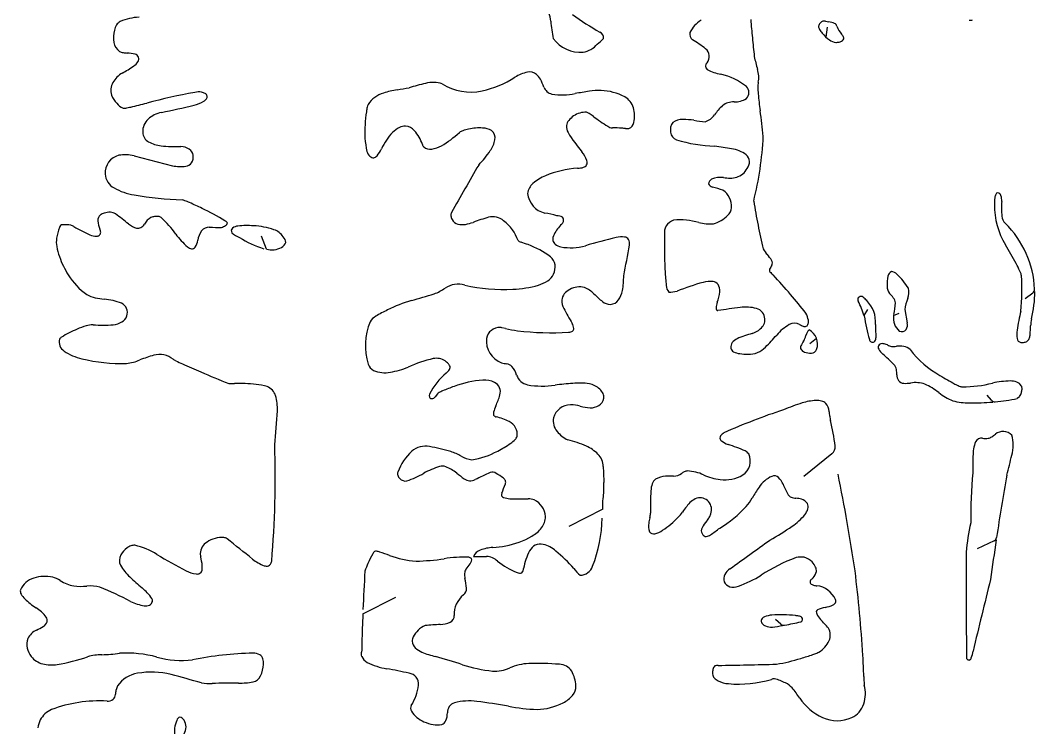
# Model space of a CAD drawing. Extents: x 0 to 14, y 0 to 15.2.
# Drawn here: x 0.11 to 5.82, y 3.47 to 7.45 of the extents above; entities that cross this region are included whole.
import ezdxf

# ---------------------------------------------------------------- set-up
doc = ezdxf.new("R2010")
doc.units = 0
doc.layers.add('WHITE', color=7, linetype='CONTINUOUS')

msp = doc.modelspace()

# ---------------------------------------------------------------- linework, layer by layer
at = {"layer": 'WHITE', "linetype": 'CONTINUOUS'}
for p, q in [((4.645917, 7.44514), (4.665042, 7.440771)), ((4.649356, 7.35466), (4.657836, 7.411804)), ((0.752334, 6.686182), (0.968837, 6.631061)), ((1.498012, 6.161227), (1.47028, 6.233788)), ((2.920639, 6.205212), (2.915342, 6.20945)), ((5.770227, 5.883361), (5.81351, 5.91524)), ((4.863388, 5.787744), (4.885265, 5.821349)), ((5.029623, 5.787744), (5.059973, 5.800546)), ((5.092445, 5.821548), (5.10658, 5.747599)), ((2.843256, 5.714357), (2.824313, 5.71869)), ((4.595973, 5.657862), (4.557351, 5.62848)), ((0.9772, 5.538232), (0.971811, 5.541384)), ((0.988286, 5.532743), (0.9772, 5.538232)), ((2.460217, 5.34764), (2.448067, 5.330639)), ((5.579952, 5.311349), (5.556975, 5.340189)), ((5.733411, 5.325869), (5.725496, 5.3207)), ((4.682095, 5.009122), (4.524537, 4.881593)), ((3.391246, 4.697627), (3.200982, 4.600062)), ((5.595407, 4.519168), (5.499793, 4.473771)), ((1.132761, 4.405352), (1.127603, 4.428953)), ((2.040596, 4.10836), (2.225611, 4.201892)), ((4.395349, 4.050421), (4.363857, 4.076889)), ((2.033993, 3.875753), (2.033923, 3.892197)), ((2.034553, 3.868337), (2.033993, 3.875753))]:
    msp.add_line(p, q, dxfattribs=at)
for centre, radius, start, end in [((2.944615, 7.434147), 0.154379, 3.81123, 40.927898), ((0.705421, 7.391547), 0.060563, 121.210055, 148.053593), ((0.79163, 7.16824), 0.299183, 92.135813, 113.144042), ((3.952938, 7.522244), 0.857824, -174.794086, -168.233065), ((4.115588, 8.707405), 1.516639, -126.095277, -119.227634), ((4.031005, 7.31031), 0.163989, 121.616852, 154.510018), ((6.740187, 7.610549), 2.519467, -176.451663, -174.083896), ((4.634212, 7.414551), 0.027152, 144.205979, 185.95255), ((4.645603, 7.406407), 0.041155, 116.474281, 144.284368), ((4.639251, 7.417953), 0.027993, 76.223084, 115.371053), ((4.644954, 7.298765), 0.14342, 68.849504, 81.948165), ((4.686807, 7.409781), 0.024803, 15.405263, 66.485989), ((5.462092, 7.468883), 0.019279, -112.160916, -52.974709), ((0.785812, 7.355222), 0.149694, 164.894221, 191.46024), ((0.745239, 7.366569), 0.107567, 147.986244, 165.097071), ((3.360634, 7.352024), 0.034939, -8.541653, 65.644181), ((3.920407, 7.371202), 0.03866, 165.497785, 233.370776), ((4.649361, 7.421404), 0.043249, -167.081688, -146.921662), ((4.7577, 7.486465), 0.169602, -148.480313, -140.385907), ((4.786821, 7.5066), 0.204897, -141.240739, -125.186804), ((4.83964, 7.461229), 0.136503, -160.814166, -139.619777), ((4.660599, 7.305747), 0.100643, 29.40975, 41.773767), ((0.715891, 7.337836), 0.077776, -170.859, -125.432781), ((3.263792, 7.45493), 0.185144, -144.458557, -84.61021), ((3.258583, 7.403083), 0.134392, -80.31892, -40.320621), ((3.210413, 7.517881), 0.251789, -53.254688, -42.790857), ((3.614775, 6.853709), 0.562578, 50.71325, 59.849729), ((8.843533, 7.779224), 4.629256, -174.690619, -173.394901), ((4.710142, 7.394324), 0.068979, -126.873204, -95.347582), ((4.704662, 7.410659), 0.085019, -90.63989, -77.396088), ((4.713832, 7.371056), 0.04437, -77.792545, -52.35223), ((4.727015, 7.355636), 0.024131, -54.773692, -24.396524), ((4.736818, 7.349524), 0.012769, -17.573048, 26.230219), ((0.699402, 7.328553), 0.061186, -117.869548, -98.750715), ((0.727718, 7.505109), 0.239997, -99.01963, -93.368478), ((0.708751, 7.068243), 0.197344, 75.186036, 88.58719), ((0.750749, 7.231304), 0.028985, 22.730426, 73.030841), ((3.936372, 7.246212), 0.055151, -39.543828, 51.106094), ((0.69526, 7.270761), 0.095681, -54.700233, -34.630289), ((0.75168, 7.232663), 0.027616, -36.11284, 20.874551), ((3.998098, 7.192), 0.02708, 135.146323, 224.668326), ((4.956854, 7.38724), 0.725582, -168.834916, -162.87168), ((0.764, 7.023126), 0.151747, 120.993886, 149.813968), ((0.371442, 7.741339), 0.666902, -61.870986, -55.357087), ((3.033747, 6.893891), 0.272322, 104.126216, 120.139693), ((2.980209, 7.100511), 0.058902, 49.598532, 102.675102), ((2.948619, 7.066522), 0.10528, 29.502175, 48.495622), ((4.118789, 7.448755), 0.309269, -116.905325, -101.595335), ((3.982025, 6.806149), 0.347745, 51.12583, 77.612052), ((4.122108, 7.129599), 0.14802, -11.210433, 17.271941), ((0.702526, 7.05678), 0.081707, 148.538103, 200.384748), ((2.968406, 4.754435), 2.410188, 103.799571, 106.07537), ((2.435352, 6.93954), 0.161046, 70.860882, 105.057975), ((2.649061, 7.353413), 0.307235, -121.582713, -78.21967), ((2.582367, 7.626884), 0.588639, -77.299133, -57.687994), ((2.814788, 6.991057), 0.258922, 18.685846, 29.452161), ((4.40009, 7.077026), 0.134902, 169.840046, 181.185577), ((0.784174, 7.095873), 0.172055, -156.882078, -138.874609), ((1.77595, 3.327209), 3.778754, 100.401065, 104.582483), ((1.116411, 6.951732), 0.094886, 80.128408, 103.821207), ((1.120875, 6.980559), 0.065723, 61.080659, 79.654209), ((1.14307, 7.019439), 0.020967, 8.371001, 62.789805), ((2.201459, 6.889781), 0.156918, 106.357808, 146.651457), ((2.303512, 6.597726), 0.466156, 98.573674, 108.284009), ((1.9717, 8.757476), 1.718936, -81.222127, -78.954755), ((3.118835, 7.096446), 0.062909, -159.106314, -102.528912), ((3.16381, 7.397821), 0.367492, -99.178924, -78.661656), ((6.263984, -11.780323), 19.059874, 98.896256, 99.140955), ((3.372118, 6.709807), 0.344974, 88.219686, 99.285688), ((3.370953, 6.741948), 0.312892, 62.443243, 87.823703), ((4.166852, 7.04281), 0.047724, -44.765003, 45.5478), ((4.800497, 7.07991), 0.53531, -179.392472, -175.277129), ((6.225317, 7.206749), 1.965757, -175.012088, -172.220386), ((0.72696, 7.039644), 0.092096, -141.815591, -112.984029), ((-0.944019, 13.918333), 7.156088, -76.441149, -75.691471), ((0.255016, 10.296411), 3.427331, -79.049218, -75.893199), ((1.030185, 7.200921), 0.236274, -75.245354, -60.808503), ((1.119345, 7.037814), 0.050425, -58.858431, -36.722794), ((1.14353, 7.020065), 0.020429, -37.380309, 6.821695), ((2.132983, 6.946903), 0.069054, 155.038614, 168.061409), ((3.460298, 6.924465), 0.109873, 17.643999, 59.715663), ((4.406435, 6.632714), 0.479316, 135.333675, 143.526244), ((4.126474, 6.889508), 0.100687, 87.165114, 127.24271), ((4.129092, 7.133639), 0.143587, -89.05763, -60.068706), ((0.695062, 7.003661), 0.04897, -94.759244, -77.783982), ((0.615278, 7.459165), 0.511374, -79.846693, -76.612034), ((0.936974, 6.780195), 0.154415, 101.536927, 132.899657), ((2.856714, 6.818455), 0.804714, 171.642664, 176.855131), ((2.392172, 6.885998), 0.335288, 167.041024, 171.524144), ((3.294373, 6.817287), 0.115237, 86.98257, 125.25479), ((3.289668, 6.889344), 0.044349, 54.810032, 75.943772), ((3.03649, 6.503614), 0.505722, 53.288987, 56.553113), ((3.39009, 6.912955), 0.180562, -12.264256, 14.370048), ((3.935927, 6.977833), 0.104212, -71.678491, -35.277767), ((1.838249, 6.567692), 2.467751, 5.312852, 8.69276), ((0.894859, 6.823823), 0.093794, 132.195548, 182.468979), ((2.549903, 6.821091), 0.498423, 175.222605, 192.62474), ((3.261061, 6.85432), 0.074289, 177.404405, 209.354952), ((3.249118, 6.845862), 0.063382, 140.560454, 169.250142), ((3.295464, 6.809486), 0.12229, 123.562208, 141.192372), ((4.155891, 8.000789), 1.363661, -126.811854, -122.684116), ((3.524659, 6.881738), 0.042476, -70.39242, -9.675087), ((3.839213, 6.833957), 0.066788, 142.142179, 192.13976), ((3.839534, 6.799541), 0.092198, 87.750341, 125.129122), ((3.836746, 6.40256), 0.489149, 81.95103, 89.249452), ((3.979067, 7.217379), 0.338635, -102.593092, -91.756692), ((0.866198, 6.822372), 0.065098, -177.720345, -119.090265), ((2.442627, 6.594389), 0.324373, 136.330492, 156.000122), ((2.319851, 6.703572), 0.160279, 116.951292, 134.256512), ((2.28066, 6.779073), 0.075219, 89.997142, 116.406855), ((2.275088, 6.780362), 0.07414, 40.089705, 85.686695), ((2.133909, 6.662769), 0.257877, 20.117162, 39.877629), ((2.211641, 7.214337), 0.543659, -60.077014, -46.734011), ((2.625233, 6.762476), 0.069374, 107.777203, 126.203027), ((2.684903, 6.594045), 0.248039, 101.236446, 109.023772), ((2.699967, 6.538475), 0.305505, 87.096105, 101.976782), ((2.713757, 6.744407), 0.099195, 58.407314, 89.02546), ((2.734862, 6.788368), 0.050945, -12.157145, 52.714461), ((4.154971, 7.423082), 1.133697, -147.73671, -140.966021), ((3.44716, 6.895038), 0.050278, -123.369828, -91.591373), ((3.096149, -3.199692), 10.050554, 87.694776, 88.006533), ((3.446838, 6.312667), 0.532762, 82.143305, 84.228653), ((3.526207, 6.886813), 0.046843, -98.028588, -74.26167), ((3.824151, 6.824519), 0.050443, -174.76031, -110.460276), ((0.92569, 6.93084), 0.188808, -118.863119, -96.479726), ((0.976937, 7.394206), 0.654999, -96.359772, -86.637083), ((2.441517, 6.775771), 0.069831, -159.629783, -146.259807), ((2.4056, 6.879572), 0.15677, -81.333435, -60.483141), ((2.615857, 6.81329), 0.17253, -34.149305, -11.925348), ((4.056501, 7.603727), 0.863448, -106.828981, -92.261701), ((3.924924, 5.83905), 0.907156, 77.76421, 83.829885), ((2.420427, 6.886622), 1.877151, -14.027114, -2.761281), ((0.693116, 6.589337), 0.104259, 104.775048, 182.63575), ((0.699714, 6.47796), 0.214767, 75.817569, 98.889079), ((1.00562, 6.632575), 0.108199, 57.583476, 84.835452), ((1.03988, 6.68466), 0.045875, 7.088641, 58.832806), ((1.020117, 6.681805), 0.065841, -31.696325, 7.431213), ((2.121859, 6.728457), 0.060564, -164.383549, -134.484546), ((2.109602, 6.721315), 0.047028, -129.922805, -112.888557), ((2.09748, 6.706356), 0.030463, -81.587093, -40.747979), ((1.960672, 6.817974), 0.207019, -39.436236, -26.277681), ((2.420839, 6.784362), 0.060355, -128.280497, -82.01537), ((2.247745, 7.061252), 0.616367, -43.725212, -34.016158), ((3.125608, 6.592216), 0.189169, 21.009136, 38.16208), ((4.099816, 6.561429), 0.165086, 52.718236, 83.96178), ((4.160114, 6.65128), 0.057433, -38.07473, 46.270953), ((1.014451, 6.843447), 0.217229, -102.121327, -82.288431), ((1.032926, 6.683766), 0.0566, -79.128787, -40.229447), ((2.100509, 6.700449), 0.024271, -112.271263, -86.625401), ((8.880779, 2.966787), 7.193322, 149.337675, 150.566176), ((3.274528, 6.652807), 0.031425, -72.53316, -32.89989), ((3.272624, 6.649421), 0.031425, -25.810992, 19.742346), ((0.687351, 6.592796), 0.098729, -175.204702, -119.010706), ((3.164745, 6.341626), 0.252434, 112.34984, 131.110396), ((3.282026, 6.060783), 0.556779, 93.347068, 112.522433), ((3.245569, 6.736988), 0.12044, -88.120475, -71.411867), ((4.113425, 6.666132), 0.104751, -71.961744, -28.678804), ((3.056526, 6.46469), 0.088559, 130.708391, 173.413328), ((4.019885, 6.525345), 0.033527, 117.293154, 172.772807), ((4.017326, 6.544437), 0.034115, -154.15035, -101.863543), ((4.057847, 6.428566), 0.137351, 83.908835, 112.849255), ((4.106273, 6.717718), 0.156286, -102.50954, -75.326507), ((0.810318, 6.810825), 0.349042, -119.306152, -99.487223), ((1.160977, 9.084814), 2.649885, -98.861196, -92.980457), ((27.698873, -7.811928), 28.879642, 150.288639, 150.595424), ((3.093839, 6.487395), 0.125914, -174.281259, -103.141283), ((3.557399, 4.90558), 1.668134, 72.148391, 74.24591), ((4.007851, 6.403607), 0.108507, -4.546096, 55.844892), ((5.693924, 6.432485), 0.096371, 157.34623, 169.101804), ((5.617443, 6.466289), 0.012888, 95.988658, 165.101715), ((5.612304, 6.456508), 0.022915, 15.887059, 80.468838), ((5.531503, 6.433468), 0.106937, -1.633162, 15.909125), ((1.006771, 6.351376), 0.088672, 68.688411, 79.32504), ((0.858183, 5.947217), 0.519266, 66.536255, 69.621973), ((0.367529, 4.826359), 1.742809, 63.867231, 66.411586), ((7.739514, 6.999297), 3.543672, -170.782088, -168.556103), ((5.744854, 6.423874), 0.148015, 169.556078, 184.592348), ((6.040475, 6.411604), 0.44316, 179.945819, 210.535961), ((6.130939, 6.392647), 0.493989, 175.614489, 185.321164), ((0.588359, 6.323188), 0.040211, 129.993085, 183.122975), ((0.599661, 6.306491), 0.060303, 104.869461, 128.023503), ((0.620049, 6.227579), 0.141805, 90.450549, 104.649408), ((0.614808, 6.309119), 0.060402, 56.738777, 86.082815), ((-0.316993, 5.02296), 1.648564, 50.963398, 54.1748), ((0.874357, 6.277277), 0.067702, 95.736389, 113.158734), ((0.884862, 6.157147), 0.188287, 88.427929, 95.263259), ((0.886592, 6.31384), 0.03171, 52.994162, 83.780339), ((0.427058, 4.913413), 1.638504, 59.268848, 64.395277), ((2.567986, 6.353016), 0.03168, 153.38869, 187.520002), ((2.590252, 6.355508), 0.054082, -172.949409, -150.555951), ((2.772935, 6.251072), 0.092809, 49.115824, 104.852228), ((2.855951, 5.245026), 1.139137, 75.917802, 79.414567), ((3.126456, 6.260171), 0.090006, 64.8233, 85.754625), ((3.14271, 6.323177), 0.028739, -12.479049, 39.938616), ((3.965276, 6.4807), 0.183338, -74.36884, -44.97876), ((4.057258, 6.396189), 0.05877, -50.090216, -1.152436), ((5.705115, 6.353719), 0.066393, -174.048331, -136.093992), ((1.565827, 5.939505), 1.281358, 164.39885, 167.223274), ((0.351256, 6.278898), 0.020261, 94.5585, 165.085252), ((0.357983, 5.946578), 0.352615, 83.780284, 91.354891), ((0.369668, 6.217774), 0.083658, 58.206725, 71.519805), ((0.767344, 6.8643), 0.675383, -121.571034, -113.002411), ((0.682022, 6.328028), 0.133999, -176.992388, -156.084522), ((0.801169, 6.403472), 0.127981, -128.613842, -105.639232), ((0.766065, 6.328064), 0.051346, -61.927775, -29.553985), ((0.890141, 6.259865), 0.090245, 118.030345, 151.63576), ((0.484717, 5.888063), 0.617008, 35.547375, 46.97937), ((1.176104, 6.230887), 0.054797, 89.893264, 142.356094), ((1.220409, 6.832336), 0.548436, -94.622937, -87.474008), ((1.223196, 6.365829), 0.084158, -75.279944, -58.166103), ((1.24458, 6.284433), 0.042301, 38.107832, 62.136477), ((1.260593, 6.310128), 0.017277, -66.123718, 1.361743), ((1.341425, 6.237339), 0.05455, 94.140808, 128.802233), ((1.387151, 5.870933), 0.423734, 84.833685, 96.731007), ((1.408357, 5.893091), 0.400214, 70.771732, 87.572641), ((2.591151, 6.353848), 0.054082, -152.555992, -106.87292), ((2.599346, 6.416472), 0.116847, -101.799069, -80.61686), ((2.573515, 6.563802), 0.266421, -80.301664, -70.564471), ((2.960617, 5.540739), 0.827517, 104.806093, 111.140659), ((2.684644, 6.126649), 0.245107, 19.743957, 52.551298), ((3.359783, 6.108738), 0.277836, 135.729791, 150.631556), ((3.125211, 6.338046), 0.0502, -44.790271, -24.828269), ((3.814061, 6.253573), 0.07546, 108.076248, 190.093422), ((3.824319, 5.951493), 0.37533, 73.180137, 95.14712), ((4.000683, 6.639266), 0.335415, -101.65455, -87.60916), ((6.592939, 6.726538), 2.36611, -169.521037, -166.208723), ((5.271877, 5.912044), 0.552323, 2.535252, 45.750458), ((0.544867, 6.340325), 0.106133, -112.984127, -91.45235), ((0.542154, 6.257672), 0.023446, -89.94405, -49.057688), ((0.539078, 6.257466), 0.025426, -43.507614, -2.086749), ((0.497182, 6.246395), 0.068065, 8.571836, 23.65678), ((0.77457, 6.317611), 0.038208, -101.935098, -65.808305), ((1.351596, 6.515688), 0.45325, -143.608747, -131.211527), ((1.230121, 6.193416), 0.1205, 143.935062, 171.433616), ((1.316941, 6.265435), 0.017374, 123.931696, 219.540351), ((1.375811, 6.323207), 0.099803, -136.395324, -107.399807), ((1.648963, 6.701171), 0.561895, -122.632002, -107.178089), ((1.51185, 6.181141), 0.094193, 31.772888, 72.508522), ((1.560255, 6.196), 0.04701, 4.409338, 47.644238), ((3.166618, 6.217612), 0.056102, 150.783844, 188.292374), ((8.197978, -11.657425), 18.500393, 104.816525, 105.372499), ((3.496705, 6.093458), 0.137616, 82.45841, 102.477568), ((3.509489, 6.196955), 0.033349, 35.424711, 80.894151), ((7.314036, 6.181257), 3.574755, 179.052837, 181.651473), ((0.435655, 6.201157), 0.121419, 169.693356, 191.526386), ((0.678337, 6.244371), 0.367893, -169.431371, -160.146997), ((1.087816, 6.218354), 0.055839, -128.603731, -102.541992), ((1.079026, 6.185389), 0.021799, -98.803024, -35.243769), ((1.018023, 6.223572), 0.09374, -32.786855, -7.482259), ((1.527412, 6.270666), 0.113319, -105.03729, -60.975858), ((1.549975, 6.225104), 0.062578, -58.799882, -24.037995), ((2.967674, 6.305795), 0.111037, -115.062106, -108.679266), ((2.540886, 5.020311), 1.243445, 69.754274, 71.661453), ((2.792571, 5.710934), 0.508404, 53.234974, 69.432831), ((3.146647, 6.218527), 0.036667, -165.781595, -128.135851), ((3.178485, 6.262458), 0.090907, -126.820548, -104.450275), ((3.210502, 6.472658), 0.303205, -100.393726, -74.084497), ((-0.727508, 6.897459), 4.328569, -11.803239, -9.474567), ((3.492143, 6.192557), 0.05045, -8.689941, 28.056468), ((3.804845, 5.053548), 2.172674, 28.204899, 31.428147), ((0.792299, 6.27955), 0.487061, -160.807491, -147.375034), ((3.056758, 6.064505), 0.067034, 7.533179, 53.247297), ((4.436916, 6.242833), 0.163043, -150.477353, -136.501515), ((4.187039, 6.005966), 0.181261, 30.853576, 43.442374), ((3.02698, 6.061494), 0.096954, -24.961991, 6.990395), ((5.200413, 6.117324), 1.460171, -178.465954, -175.284998), ((4.725405, 5.84198), 0.445033, 149.084465, 152.264108), ((4.317253, 6.083905), 0.029504, -26.747911, 30.601541), ((5.002979, 5.696635), 0.812864, 24.835746, 28.172554), ((0.734613, 6.241499), 0.417964, -147.504747, -126.493654), ((3.028652, 6.064909), 0.096954, -56.445641, -27.209577), ((3.066803, 6.007064), 0.442762, -10.278204, 0.644499), ((4.344105, 6.043035), 0.013983, 154.309552, 219.072128), ((4.428412, 6.111264), 0.122439, -141.006963, -129.14677), ((2.480093, 4.252627), 2.571245, 40.029286, 43.30842), ((5.166232, 5.967358), 0.173648, 165.741604, 184.860786), ((5.031461, 6.004847), 0.033941, 115.441236, 171.050729), ((5.013595, 5.98808), 0.04753, 40.833392, 86.036241), ((4.800956, 5.752341), 0.364683, 31.179576, 47.024193), ((5.52286, 5.938443), 0.239502, 20.580013, 24.576058), ((4.406218, 5.941538), 1.345665, -5.506628, 3.011301), ((5.692782, 6.001628), 0.058216, 10.492554, 21.148553), ((2.347715, 6.166043), 0.272889, -69.752274, -55.044412), ((2.575837, 5.834695), 0.129415, 72.472799, 123.682513), ((2.836182, 7.015611), 1.080431, -101.823168, -87.409327), ((2.866608, 6.522336), 0.586341, -88.200715, -73.916814), ((2.966878, 6.159154), 0.20964, -72.75039, -56.612782), ((3.260336, 5.839069), 0.109961, 74.991054, 119.289749), ((3.231831, 5.799973), 0.156078, 44.914047, 68.587119), ((4.325911, 6.039082), 0.582229, -175.88461, -171.896087), ((3.814696, 5.959779), 0.065259, -177.564756, -142.008012), ((4.552397, 3.943873), 2.116521, 106.35061, 110.536633), ((3.995792, 5.830882), 0.149164, 83.504644, 105.246373), ((4.006128, 5.935249), 0.044324, 37.999635, 81.517985), ((3.982498, 5.925848), 0.069102, -3.169239, 32.06953), ((5.070517, 5.954343), 0.077328, -178.740613, -146.634813), ((5.035269, 5.918203), 0.081008, -24.289906, 16.451487), ((0.605587, 6.162714), 0.28365, -114.927529, -94.276835), ((-6.561237, 36.031715), 31.438476, -73.601499, -73.358565), ((3.227061, 5.866439), 0.067286, 140.42957, 172.351482), ((3.259344, 5.838519), 0.109961, 118.698792, 139.930966), ((3.874936, 6.448963), 0.757584, -134.667611, -129.771675), ((3.36726, 5.953463), 0.137565, -34.208998, -10.640348), ((3.770578, 6.041716), 0.122326, -93.426901, -71.245036), ((3.778572, 5.957192), 0.275179, -20.171123, -7.341784), ((2.650517, 4.336309), 2.38736, 37.837535, 41.122214), ((4.846277, 5.877157), 0.018525, 48.598727, 207.082217), ((4.76488, 5.775079), 0.149063, 40.453333, 51.079273), ((4.951655, 5.838363), 0.091332, 12.948145, 53.536257), ((5.312557, 5.797502), 0.221421, 156.757448, 173.76553), ((5.271877, 5.912044), 0.552323, -14.995629, 1.140044), ((5.798684, 5.935369), 0.025, -53.628225, 2.535253), ((0.559441, 5.547196), 0.333596, 68.530913, 85.703479), ((0.655941, 5.804759), 0.058755, -19.077585, 64.173671), ((2.541063, 5.098112), 0.806519, 106.325142, 116.60842), ((3.259445, 5.875149), 0.099071, 179.858063, 208.403597), ((5.624471, 7.148591), 2.785147, -151.69619, -149.701041), ((3.434877, 5.92093), 0.07022, -129.420398, -90.308085), ((3.431601, 5.911315), 0.060673, -87.261829, -35.452817), ((4.048784, 5.829224), 0.019095, 174.980074, 207.843655), ((4.175564, 5.814394), 0.146733, 160.943153, 173.54342), ((9.52503, -33.030612), 39.231809, 97.851724, 98.036171), ((4.195884, 5.590456), 0.244823, 75.563636, 97.111224), ((4.239879, 5.764719), 0.065099, 3.432964, 74.825762), ((4.394226, 5.641025), 0.491485, 17.106666, 27.599455), ((4.761616, 5.753038), 0.166493, -5.258571, 45.503097), ((4.464954, 5.914548), 0.578401, -11.984261, -5.528218), ((0.654046, 5.803704), 0.060222, -59.863392, -17.539776), ((2.155892, 5.709149), 0.08595, 119.961311, 149.183802), ((2.514374, 5.110246), 0.783933, 115.26151, 120.799994), ((4.040394, 5.82639), 0.010449, -144.384094, -89.45856), ((4.421935, 5.739468), 0.129445, 9.556641, 28.268547), ((5.934179, 5.950508), 1.082844, -171.239998, -164.048486), ((5.120935, 5.77165), 0.092719, 170.004544, 230.291275), ((7.841796, 5.341852), 2.148291, 167.347531, 170.253142), ((0.624067, 5.263347), 0.48753, 106.873751, 113.257463), ((0.522015, 5.608805), 0.12735, 90.286686, 108.050397), ((0.578346, 6.230901), 0.498017, -96.568532, -83.407875), ((0.618125, 5.875787), 0.140689, -82.898131, -61.950719), ((2.402634, 5.618197), 0.347818, 157.164694, 197.413485), ((2.810666, 5.645789), 0.074736, 87.12884, 169.540208), ((2.807603, 5.65271), 0.068063, 75.787899, 84.260833), ((3.022165, 6.523641), 0.828823, -102.46589, -97.640923), ((3.151332, 5.707148), 0.077463, 6.061076, 27.946862), ((3.210284, 5.714101), 0.01812, -50.560135, 3.879296), ((4.188788, 5.816911), 0.137589, -71.031211, -49.262251), ((4.239863, 5.764996), 0.065099, -53.508758, 3.188984), ((4.575337, 5.504215), 0.26827, 119.921908, 139.576523), ((4.471725, 5.684548), 0.060291, 61.795317, 120.066828), ((4.691098, 6.101313), 0.410686, -117.6959, -114.603056), ((4.529031, 5.747638), 0.021647, -114.315867, -65.294941), ((4.528711, 5.746306), 0.020587, -62.936237, -11.585291), ((4.49398, 5.753638), 0.056083, -11.798151, 7.500126), ((6.068416, 5.737511), 1.141007, 179.986558, 183.821726), ((5.055621, 5.735806), 0.052306, -30.906894, 13.030575), ((-0.174286, 6.113313), 5.987932, -4.123128, -3.675167), ((6.201837, 5.708497), 0.401056, 171.30416, 176.999838), ((0.362565, 5.633668), 0.037255, 120.184254, 144.770302), ((0.660685, 5.160948), 0.596106, 112.604683, 122.109229), ((2.867534, 5.645225), 0.131126, 173.812903, 249.720973), ((3.104131, 7.322383), 1.631563, -96.764172, -86.682475), ((3.196343, 5.756724), 0.063208, -87.999618, -75.162784), ((3.205483, 5.722001), 0.027302, -75.044845, -53.311067), ((4.184794, 5.583204), 0.082527, 116.059806, 140.797409), ((4.363401, 5.174768), 0.528244, 104.234393, 114.000685), ((3.478395, 6.444344), 1.176419, -45.163812, -40.637897), ((4.434107, 5.697211), 0.103495, -30.887226, -12.319549), ((4.615307, 5.652679), 0.083175, 138.22547, 164.340717), ((4.509136, 5.627308), 0.092056, -19.087733, 61.347005), ((4.90841, 5.658424), 0.021749, -59.162892, 8.024714), ((5.075599, 5.729393), 0.032224, -115.553778, -39.399908), ((5.864052, 5.682497), 0.141428, 170.619641, 189.597837), ((5.750375, 5.662683), 0.026045, -171.684789, -98.723353), ((5.759219, 5.672596), 0.036798, -47.248112, -15.72692), ((5.700918, 5.689317), 0.097448, -15.899481, -3.846406), ((0.392535, 5.640291), 0.062205, 166.17172, 237.229481), ((4.153235, 5.611238), 0.04039, 143.319364, 189.416189), ((4.141675, 5.609912), 0.028776, -169.424035, -117.345534), ((4.213008, 5.700883), 0.13129, -91.366378, -43.736964), ((4.526897, 5.607771), 0.021795, 155.501851, 210.648944), ((4.682987, 5.532751), 0.194973, 145.179712, 154.461272), ((4.91131, 5.656438), 0.018616, -169.096426, -63.696934), ((4.962321, 5.608934), 0.019282, 135.068195, 210.434273), ((5.043013, 5.653907), 0.111656, -150.642785, -132.166138), ((4.963966, 5.610811), 0.019282, 70.521383, 142.489587), ((4.951044, 5.516842), 0.113805, 67.657233, 80.21002), ((5.057484, 5.776428), 0.166755, -112.263139, -103.743699), ((5.028679, 5.746836), 0.13283, -94.669193, -82.556582), ((5.062629, 5.511958), 0.104518, 54.64188, 99.217699), ((5.755593, 5.7027), 0.066397, -97.936595, -80.560895), ((5.760479, 5.672831), 0.036131, -80.437032, -48.969919), ((0.525081, 5.833461), 0.296455, -124.10267, -103.110372), ((0.677563, 6.439062), 0.920926, -103.803487, -87.999024), ((1.038524, 4.914226), 0.672962, 105.071241, 112.086247), ((0.896573, 5.451864), 0.116939, 49.954084, 106.407774), ((2.624153, 4.763887), 0.803809, 103.442439, 114.049661), ((2.454192, 5.458368), 0.088927, 56.120385, 100.954827), ((4.177508, 5.680998), 0.108382, -116.909456, -97.147647), ((4.22248, 5.997029), 0.427585, -97.857731, -91.688993), ((4.54257, 5.62447), 0.044253, -141.067112, -108.972373), ((4.565593, 5.678127), 0.102572, -111.390166, -89.414815), ((4.566582, 5.606552), 0.030991, -89.892812, -17.555305), ((3.406223, 3.802294), 2.359698, 46.470292, 48.55658), ((5.544646, 5.90895), 0.52429, -143.514577, -118.966297), ((0.682196, 5.787619), 0.270326, -84.156572, -67.535848), ((1.808799, 7.265903), 1.917572, -115.33382, -114.149045), ((4.215715, 12.642149), 7.808011, -114.125476, -113.287288), ((2.135075, 5.538641), 0.068839, -159.121572, -119.549293), ((2.098553, 5.99353), 0.533707, -79.518185, -68.22039), ((2.421257, 5.415821), 0.142656, 45.892602, 54.664037), ((2.437293, 5.545675), 0.109649, -48.226121, -33.70901), ((2.486883, 5.483358), 0.048487, 28.153961, 46.029271), ((2.510914, 5.496484), 0.021107, -33.538825, 27.518726), ((2.875984, 5.717215), 0.2023, -105.451526, -97.119786), ((2.841799, 5.4638), 0.053457, 45.099455, 80.186579), ((2.780134, 5.414739), 0.132047, 16.692515, 41.170472), ((4.988132, 5.474598), 0.057944, 9.199415, 41.663551), ((2.560697, 8.714803), 3.54646, -113.8116, -111.065568), ((2.165387, 5.633999), 0.168018, -112.486457, -79.62438), ((2.734302, 5.191202), 0.352879, 129.395503, 154.206226), ((2.986045, 5.479774), 0.083927, -161.15657, -102.233848), ((4.840221, 5.454046), 0.207265, 0.153466, 8.270853), ((5.100026, 5.453081), 0.052563, 178.342831, 216.482842), ((7.361423, 8.96788), 4.08185, -120.483588, -119.128284), ((1.3084, 5.937056), 0.532175, -92.415447, -88.961965), ((1.331091, 3.542214), 1.8628, 88.567457, 90.40141), ((1.379, 4.934693), 0.469741, 74.90633, 90.163253), ((1.472755, 5.313423), 0.080074, 17.038871, 69.101056), ((2.831134, 4.583163), 0.851644, 108.944199, 113.60411), ((2.770839, 4.793561), 0.633168, 94.894428, 109.964539), ((2.72718, 5.299668), 0.125182, 63.649217, 94.748684), ((2.754772, 5.358288), 0.060419, -16.687525, 62.421254), ((3.049945, 5.86987), 0.479131, -99.815976, -81.246523), ((3.459393, 2.479045), 2.936622, 94.612776, 96.58047), ((3.259621, 4.959584), 0.448052, 82.752705, 94.659092), ((3.294287, 5.290185), 0.11595, 45.9921, 79.134757), ((3.314986, 5.309898), 0.087398, 26.337736, 46.773428), ((5.089535, 5.446722), 0.040363, -141.919837, -94.172011), ((5.098144, 5.610964), 0.204823, -93.23114, -82.434228), ((5.152698, 5.246113), 0.164145, 71.081187, 99.675301), ((5.056179, 5.067553), 0.365883, 51.571964, 65.841916), ((5.493247, 5.620152), 0.248148, -118.585928, -112.295171), ((5.425508, 5.45492), 0.06957, -112.30415, -96.908369), ((5.406527, 6.143553), 0.757772, -89.197458, -76.208815), ((5.699132, 4.900986), 0.518865, 91.395358, 102.461771), ((5.685731, 5.310144), 0.109556, 69.59318, 89.599192), ((5.705427, 5.365719), 0.050609, 31.278629, 68.553), ((5.721271, 5.3763), 0.031585, -5.058715, 29.796057), ((5.663153, 5.381212), 0.08991, -17.30557, -4.91084), ((1.308991, 5.265457), 0.250713, -3.089673, 16.553021), ((2.436656, 5.335675), 0.022031, 155.671105, 198.247976), ((2.42849, 5.333417), 0.013575, -160.011657, -82.078149), ((2.428487, 5.343111), 0.023215, -85.369182, -32.497), ((2.489852, 5.312187), 0.046208, 115.804999, 129.892375), ((2.626581, 5.052554), 0.339619, 113.690379, 117.504711), ((2.457082, 5.44107), 0.369394, -26.065593, -15.727789), ((3.336963, 5.333931), 0.061559, -58.21084, -10.707544), ((3.353882, 5.329024), 0.044054, -8.525074, 26.488757), ((5.48222, 5.604978), 0.319928, -128.379496, -111.886399), ((5.509458, 6.333078), 1.035172, -84.88583, -77.953949), ((5.71806, 5.347971), 0.02691, -55.216556, -37.772198), ((5.675496, 5.371848), 0.075524, -32.303264, -13.305287), ((3.041625, 5.172597), 0.274111, 157.213946, 164.936555), ((3.212027, 5.18442), 0.101404, 90.930662, 164.188507), ((3.214671, 5.116922), 0.168944, 72.603171, 91.455536), ((3.332499, 5.493581), 0.225715, -107.351446, -93.145418), ((3.322502, 5.356729), 0.088555, -91.545567, -58.028527), ((5.511005, 1.906956), 3.526751, 108.207828, 114.04031), ((4.8214, 4.291523), 1.049969, 106.97253, 113.126016), ((4.61368, 4.97073), 0.339709, 93.757258, 106.904552), ((4.596795, 5.193075), 0.116758, 76.63879, 92.639084), ((4.611524, 5.255631), 0.052491, 46.426078, 76.501408), ((4.584915, 5.239838), 0.082701, 5.769746, 40.602664), ((5.456503, 5.659775), 0.363894, -104.895555, -89.880006), ((5.473578, 6.518792), 1.22302, -90.76426, -84.627852), ((5.599505, 5.326928), 0.025, -141.454858, -84.885829), ((-34.641278, 7.934339), 36.299862, -4.541956, -4.237761), ((2.802927, 5.235818), 0.027203, 162.858561, 199.360884), ((2.796988, 5.241034), 0.024325, -144.18552, -101.747902), ((2.717114, 4.889295), 0.336372, 63.949965, 77.130449), ((3.20467, 5.19499), 0.09181, 169.291171, 220.109637), ((4.249547, 5.189449), 0.421756, 4.318384, 8.000834), ((4.846671, 5.234653), 0.177077, -175.644904, -167.808934), ((2.826984, 5.117004), 0.083556, -6.49344, 63.064256), ((3.628886, 4.928528), 1.078711, 6.668528, 14.425633), ((2.755215, 5.234292), 0.20304, -54.434649, -45.324768), ((2.863545, 5.126312), 0.050103, -46.599745, -21.985695), ((3.255934, 5.229189), 0.153204, -142.460848, -113.358049), ((3.056714, 4.515814), 0.589231, 65.676006, 76.407425), ((4.072286, 5.097665), 0.021387, 140.821419, 182.056072), ((4.074656, 5.101258), 0.02414, -169.594324, -126.894896), ((4.117242, 5.061088), 0.079343, 122.783977, 140.854469), ((5.523143, 5.063101), 0.034957, 78.158833, 156.597764), ((5.547087, 5.193183), 0.097324, -99.922672, -80.952602), ((5.552321, 5.152142), 0.055985, -79.638461, -57.146065), ((5.429334, 5.318708), 0.26295, -54.322084, -48.812896), ((5.645277, 5.062679), 0.072188, 46.060888, 126.348141), ((5.476666, 5.057336), 0.226089, -14.19814, 14.687379), ((-4.09293, 4.879664), 5.640395, -4.822904, 1.830016), ((2.394456, 4.930415), 0.122229, 79.412644, 130.14574), ((2.077902, 3.370526), 1.7139, 74.477548, 78.591608), ((2.537811, 5.545005), 0.582253, -63.239972, -54.815742), ((3.204239, 4.844828), 0.22866, 45.346946, 65.402813), ((4.145228, 5.199455), 0.145062, -125.902256, -109.33488), ((3.733877, 3.968031), 1.153269, 66.475258, 71.636941), ((4.650638, 5.047987), 0.05, -51.012841, 6.668529), ((5.695915, 4.99872), 0.219296, 159.090426, 180.779142), ((2.546762, 4.785213), 0.332204, 134.082525, 158.476889), ((2.454184, 4.758215), 0.276267, 59.441197, 72.650028), ((2.672154, 5.126795), 0.151941, -120.672139, -96.758969), ((2.595019, 5.391716), 0.420006, -81.889975, -60.792185), ((3.295634, 4.936877), 0.098946, 0.813007, 45.534308), ((4.130577, 4.968382), 0.09231, -57.533803, 25.813876), ((4.170684, 4.978626), 0.052396, 34.864573, 63.333993), ((28.56942, 4.758865), 23.093996, 179.412311, 179.642388), ((-0.839769, 6.653088), 6.740978, -15.160103, -14.178908), ((2.609923, 4.495078), 0.463627, 107.2138, 119.22201), ((2.488895, 4.879422), 0.060711, 71.311703, 105.453706), ((2.393077, 4.673026), 0.287982, 52.238819, 66.404939), ((14.005739, 5.307165), 10.617579, -178.008983, -177.516584), ((3.869344, 4.87248), 0.040457, 90.493289, 117.339496), ((3.85528, 4.65867), 0.254635, 65.852831, 86.912488), ((2.262389, 4.897252), 0.026555, 158.25342, 199.329434), ((2.282389, 4.903874), 0.047622, -161.116711, -135.269689), ((2.280184, 4.898778), 0.042519, -138.05888, -78.100215), ((2.073752, 5.462555), 0.642495, -70.430825, -61.168805), ((3.211669, 5.702106), 1.027, -128.70823, -125.795446), ((2.645788, 4.916978), 0.059195, -126.012659, -62.37957), ((4.242545, 1.592048), 3.629308, 114.153044, 115.61998), ((2.770566, 4.869456), 0.03658, 54.228322, 110.890577), ((2.191564, 3.938455), 1.132858, 55.6751, 57.996371), ((2.80904, 4.841396), 0.038983, 27.110109, 56.835993), ((2.814618, 4.850426), 0.030405, -19.259869, 16.695361), ((3.725949, 4.819945), 0.059074, 128.027388, 159.659503), ((3.748246, 4.770563), 0.112447, 91.526058, 121.461717), ((3.773315, 4.317828), 0.565838, 88.26184, 92.84283), ((3.788687, 4.962292), 0.078907, -88.699379, -53.678249), ((3.928413, 4.768667), 0.159874, 119.057914, 125.565583), ((4.08788, 5.166197), 0.30367, -115.020086, -96.568736), ((4.07866, 5.063144), 0.200256, -97.321003, -59.555891), ((4.414136, 4.727668), 0.170211, 114.459038, 146.611505), ((4.357478, 4.849104), 0.036237, 48.036849, 112.413668), ((4.296369, 4.791388), 0.120209, 23.184717, 44.771444), ((-5.403626, 2.837043), 10.327414, 8.4252, 11.496666), ((8.110975, 4.651858), 2.647042, 174.555665, 180.672278), ((22.407272, 1.990034), 16.990015, 170.171559, 171.374894), ((2.028888, 5.126865), 0.863345, -23.143781, -19.378779), ((2.678154, 4.822052), 0.720414, -1.900273, 1.992761), ((5.86098, 4.709865), 2.200467, 177.628294, 180.889968), ((3.812337, 4.790612), 0.150293, 160.621775, 176.065307), ((4.899215, 4.375191), 0.769691, 144.574557, 149.873472), ((4.913086, 5.049252), 0.548253, -157.417304, -150.388926), ((2.843694, 4.779724), 0.022351, 159.542753, 197.649676), ((2.84152, 4.784514), 0.022351, -148.834471, -110.766103), ((2.873717, 4.875976), 0.11931, -109.650325, -92.578675), ((2.947935, 6.992726), 2.237355, -92.038537, -89.381255), ((2.972203, 4.654678), 0.100824, 70.189188, 90.060434), ((2.959645, 4.650186), 0.109789, 3.074862, 64.81026), ((1.233682, 4.804183), 2.160193, -2.827381, -1.217775), ((3.180394, 4.804046), 0.217856, -12.12867, -1.547362), ((3.970171, 4.640086), 0.12901, 112.450262, 145.165748), ((3.938578, 4.695653), 0.066073, -20.857099, 105.514052), ((3.884578, 4.962598), 0.402717, -38.408282, -29.956038), ((4.46747, 4.798569), 0.037038, -146.922947, -113.761621), ((4.497506, 4.922), 0.163627, -105.948139, -96.244644), ((4.458284, 4.561164), 0.199334, 74.72481, 83.83), ((4.500139, 4.703684), 0.050902, 29.837623, 77.910755), ((4.708867, 4.076739), 1.057897, 142.974257, 145.12384), ((3.661457, 5.223696), 0.742701, -58.389745, -43.50512), ((4.45355, 4.728463), 0.098069, -39.087614, -17.398853), ((4.508501, 4.710536), 0.040278, -16.438998, 27.299115), ((2.966303, 4.656431), 0.102974, -37.913004, -0.198116), ((2.60833, 4.660891), 0.779978, -21.360361, -0.974398), ((4.144544, 4.526544), 0.502602, 165.990711, 169.368488), ((3.522609, 4.681232), 0.138281, -13.814154, -2.298282), ((3.390203, 5.075418), 0.600676, -55.679477, -44.705485), ((3.650347, 4.81536), 0.232849, -44.255139, -35.046158), ((4.1544, 4.480786), 0.232539, 139.519082, 151.083806), ((3.810729, 4.764811), 0.21337, -38.581115, -32.057278), ((3.93063, 4.689655), 0.071862, -32.01223, -14.116715), ((4.240756, 4.913072), 0.379744, -55.155929, -40.464022), ((2.895282, 4.714482), 0.194688, -59.941209, -38.548352), ((3.722345, 4.602844), 0.073632, 167.109668, 205.516767), ((3.678173, 4.58431), 0.025887, -149.381507, -74.021609), ((3.651356, 4.69143), 0.1363, -75.579957, -55.336449), ((3.981884, 4.576746), 0.035135, 152.03067, 208.108096), ((2.655177, 6.458566), 2.331241, -54.816817, -53.227939), ((3.748323, 5.608393), 1.231769, -61.669275, -54.836098), ((6.659329, 4.344704), 1.226688, 166.992794, 174.792229), ((1.251797, 4.374455), 0.16417, 87.67285, 122.698233), ((1.250038, 4.493982), 0.045298, 55.333431, 79.280514), ((-11.49064, -11.674154), 20.629998, 51.259662, 51.769319), ((2.751016, 4.973716), 0.491344, -78.876276, -60.522272), ((3.981004, 4.575187), 0.033638, -153.528965, -124.650528), ((3.973159, 4.565649), 0.021356, -121.88443, -85.091168), ((3.966818, 4.601516), 0.057726, -81.864841, -56.806461), ((-20.605849, 38.920618), 42.48595, -54.430461, -54.05648), ((22.407272, 1.990034), 16.990015, 171.419687, 172.177204), ((5.584685, 4.541752), 0.025, -64.601683, -8.625107), ((0.779343, 4.386928), 0.114297, 125.388241, 152.277532), ((0.765022, 4.407938), 0.088876, 109.689617, 125.705693), ((0.752924, 4.442046), 0.052687, 85.894687, 109.799652), ((0.659975, 4.086398), 0.419501, 58.137441, 76.669872), ((1.204236, 4.444649), 0.079434, 121.180195, 177.8886), ((2.135736, 4.426788), 0.044022, 130.997553, 152.18642), ((2.113419, 4.440194), 0.020877, 77.744574, 108.321209), ((2.092533, 4.315206), 0.147577, 72.726529, 80.121603), ((1.287795, 1.809109), 2.779704, 71.033199, 72.225628), ((2.722751, 4.407931), 0.06339, 109.000833, 157.466844), ((2.791285, 4.212829), 0.270178, 94.039733, 109.271763), ((2.712604, 5.252328), 0.772299, -85.570471, -80.068017), ((3.286931, 4.304401), 0.345877, 152.633081, 170.040472), ((3.040124, 4.43454), 0.066902, 75.385419, 154.448927), ((3.018709, 4.341208), 0.162642, 47.991233, 76.381566), ((2.658592, 3.877833), 0.749164, 40.462371, 51.245579), ((48.319188, 4.363248), 42.881584, 179.876006, 180.677112), ((0.732487, 4.408361), 0.062912, 149.70487, 204.624565), ((2.752013, 7.601716), 3.671317, -120.631508, -117.707084), ((1.238311, 4.454798), 0.113685, -176.357783, -166.859871), ((1.002063, 4.373684), 0.13448, -8.151763, 13.620105), ((1.576946, 4.61802), 0.255342, -128.084097, -111.071866), ((1.482815, 4.411897), 0.045144, -32.822243, -8.221514), ((2.591093, 4.167997), 0.56776, 150.528668, 156.690146), ((2.379984, 4.942388), 0.538639, -110.510628, -94.230063), ((2.309632, 5.707767), 1.302911, -88.6533, -81.654757), ((2.610518, 3.726952), 0.700675, 87.792323, 99.180172), ((2.635134, 4.403809), 0.023418, 43.704164, 84.179526), ((2.599086, 4.426688), 0.058487, -39.652985, -21.542248), ((2.6379, 4.411167), 0.016687, -20.909798, 31.917791), ((2.704155, 5.069541), 0.638569, -93.58725, -87.051337), ((2.72813, 4.322674), 0.109503, 49.561128, 85.351592), ((3.068534, 4.736236), 0.426155, -129.205876, -111.979542), ((4.818852, 3.503182), 0.981878, 110.165772, 123.016565), ((4.507681, 4.322913), 0.105555, 79.708204, 105.000257), ((4.505412, 4.341493), 0.087855, 42.597062, 76.084941), ((4.501102, 4.330725), 0.098443, 24.558064, 45.51368), ((0.945864, 4.54724), 0.316958, -148.609679, -133.159713), ((1.133745, 4.528069), 0.197722, -116.659804, -99.462943), ((1.108927, 4.358998), 0.026621, -56.717578, -9.476643), ((1.498925, 4.420147), 0.042682, -108.842669, -76.316857), ((1.50194, 4.400408), 0.022856, -71.9499, -34.607867), ((9.758334, 3.844304), 7.722253, 176.248926, 177.862725), ((2.486203, 4.203136), 0.457619, 155.533835, 161.345796), ((2.667927, 4.333361), 0.054292, 149.821625, 177.421265), ((3.036524, 4.049676), 0.519011, 139.118735, 143.189309), ((2.909477, 4.365119), 0.0368, -43.629169, -1.397702), ((3.391449, 4.480911), 0.200484, -144.328709, -129.361243), ((3.262303, 4.402848), 0.076969, -88.512891, -19.782723), ((4.157652, 4.287458), 0.089755, 123.716737, 151.708099), ((4.534147, 4.356454), 0.061076, -46.980763, -8.872714), ((4.545275, 4.351931), 0.049461, -5.682484, 23.481944), ((-2.577134, 3.424447), 7.447232, 3.465027, 7.140787), ((0.220492, 4.19827), 0.116357, 106.113715, 157.357012), ((0.250973, 4.103793), 0.215604, 78.433698, 106.927423), ((0.238842, 4.138814), 0.184697, 58.143815, 72.558387), ((0.455945, 4.488896), 0.227239, -121.76368, -101.071613), ((1.899639, 5.536056), 1.690776, -133.815334, -130.698269), ((1.106443, 4.370642), 0.037964, -97.880869, -63.241159), ((2.739413, 4.331215), 0.125807, 177.90969, 190.502668), ((2.139542, 4.202625), 0.487754, 5.953473, 12.510583), ((2.924123, 4.371965), 0.034396, -116.018163, -69.596904), ((4.120727, 4.307145), 0.047911, 151.509897, 201.601838), ((4.120525, 4.306776), 0.047587, -158.721855, -106.367947), ((3.928658, 4.892878), 0.668537, -70.191121, -57.907361), ((4.572171, 4.287963), 0.013161, 177.221983, 221.176396), ((4.578147, 4.286955), 0.019193, 147.066613, 175.080597), ((4.769303, 4.113027), 0.277394, 134.227962, 138.346901), ((45.215994, -5.547641), 40.846115, 166.045371, 166.628114), ((0.132735, 4.235459), 0.021054, 158.8192, 189.258832), ((0.152307, 4.239039), 0.040948, -170.203498, -151.897407), ((0.455422, 4.642385), 0.37896, -96.532794, -85.195378), ((0.506951, 4.035244), 0.230364, 76.556129, 94.927576), ((-0.482699, 1.800205), 2.671219, 62.927296, 67.012121), ((0.607246, 4.020401), 0.301182, 35.442964, 50.916839), ((2.582821, 4.249136), 0.042042, -53.701187, 5.567725), ((4.125837, 4.35459), 0.09533, -101.326585, -72.051807), ((4.587731, 4.304954), 0.03615, -134.786335, -103.742531), ((4.59973, 4.340102), 0.073216, -106.330505, -91.551799), ((4.580095, 4.134671), 0.133415, 23.923148, 82.39676), ((0.22222, 4.28018), 0.122045, -150.320721, -134.34426), ((0.405403, 4.467484), 0.384035, -134.356852, -122.269632), ((0.862403, 4.443227), 0.294436, -116.065531, -100.300688), ((0.823603, 4.186198), 0.032887, -61.637543, -12.824068), ((0.832341, 4.182855), 0.023663, -9.626086, 31.032156), ((2.689945, 4.108458), 0.134788, 127.597381, 183.812129), ((4.673782, 4.189342), 0.033771, -64.473029, -32.451194), ((4.684536, 4.179764), 0.019693, -25.707555, 27.222249), ((0.102172, 3.978149), 0.191678, 35.574889, 59.184311), ((0.817899, 4.207599), 0.054672, -98.567999, -67.038912), ((4.620218, 4.118798), 0.026072, 174.718497, 204.00608), ((4.607909, 4.118941), 0.013838, 120.794233, 170.612263), ((4.680827, 3.952627), 0.195335, 100.861597, 114.177351), ((4.599045, 4.358197), 0.218415, -78.117287, -65.869771), ((0.214435, 4.080974), 0.050946, -60.374781, -19.285807), ((0.229178, 4.07148), 0.03414, -12.403101, 32.175939), ((16.470462, 3.528981), 14.441492, 177.700733, 178.341229), ((2.466898, 4.21445), 0.166167, -86.599492, -66.760159), ((2.517946, 4.096483), 0.037631, -67.30525, 4.593346), ((4.306314, 4.06769), 0.022115, 171.95345, 224.132121), ((4.306306, 4.067637), 0.022115, 137.161064, 171.815566), ((4.319294, 4.055054), 0.040196, 114.652651, 136.596822), ((4.355261, 3.963889), 0.138157, 94.411899, 112.438456), ((4.393204, 3.324337), 0.778816, 83.87319, 93.575541), ((3.943317, 6.65069), 2.648236, -79.720503, -77.689098), ((4.467706, 3.956177), 0.142788, 78.667356, 86.538763), ((4.487972, 4.054712), 0.042195, 52.904907, 79.357522), ((4.501344, 4.076421), 0.014652, -63.139037, -5.676073), ((4.501922, 4.079288), 0.014652, -17.129943, 38.296937), ((4.714294, 4.165481), 0.131076, -154.082766, -137.525444), ((-0.622317, -0.867002), 7.204149, 42.804098, 43.335367), ((0.242216, 3.928383), 0.097042, 114.211799, 154.837508), ((-0.165774, 4.753554), 0.823554, -63.443681, -60.511558), ((2.456659, 3.9131), 0.147496, 135.29347, 153.553196), ((2.420206, 3.952476), 0.093917, 107.403077, 136.722292), ((2.537915, 2.694054), 1.355903, 92.585327, 96.172895), ((4.323229, 4.083014), 0.044933, -136.862036, -110.224113), ((4.345673, 4.133921), 0.10052, -112.197811, -89.211607), ((3.943317, 6.65069), 2.648236, -81.230726, -79.975065), ((4.411434, 4.069559), 0.025, -130.045967, -79.720503), ((4.594375, 3.98961), 0.07892, -23.757467, 29.25021), ((0.232006, 3.937097), 0.084172, 157.251796, 194.593182), ((5.214786, 3.855882), 3.181071, 178.358267, 179.345903), ((2.372088, 3.953045), 0.054019, 151.536599, 178.266268), ((2.378798, 3.961288), 0.061063, -173.786093, -134.203539), ((4.524066, 4.026661), 0.158296, -57.639621, -25.780128), ((0.268885, 3.943436), 0.121498, -166.895741, -141.977727), ((0.543157, 4.876465), 0.998062, -88.392649, -82.653224), ((0.7098, 3.229522), 0.658233, 74.893042, 93.398197), ((1.46652, 1.934004), 1.953752, 91.306881, 101.351454), ((1.418488, 3.790244), 0.097065, 64.136281, 87.950132), ((2.423364, 4.008507), 0.125988, -133.761083, -113.675832), ((2.538216, 4.286072), 0.426357, -112.832571, -101.872162), ((4.352512, 4.524969), 0.682557, -70.993785, -68.961351), ((4.568214, 3.968487), 0.085748, -69.995057, -61.755122), ((5.303286, 3.92441), 0.175819, -21.25645, -8.354985), ((0.267346, 3.943837), 0.12054, -141.376802, -104.233314), ((0.158773, 4.821401), 1.010672, -80.848617, -70.810083), ((0.577965, 3.557094), 0.321774, 91.213182, 105.683749), ((1.023149, 4.395328), 0.548952, -104.969692, -83.848837), ((1.437818, 3.842295), 0.042133, 17.93095, 56.89272), ((1.39825, 3.830077), 0.083542, -3.924821, 17.548595), ((2.095835, 3.894203), 0.066517, -157.116444, -117.927904), ((2.244426, 4.203354), 0.409481, -116.037364, -99.639529), ((-0.930184, -7.347388), 11.714636, 72.455449, 73.226647), ((2.991117, 3.51904), 0.310422, 92.936143, 113.431221), ((3.025104, 2.48626), 1.343721, 84.768954, 92.127694), ((4.227678, 4.729793), 0.915662, -81.022992, -72.224966), ((3.979246, 5.611901), 1.831795, -73.248382, -71.027095), ((-0.711922, 3.562135), 5.577162, 1.988276, 3.211231), ((5.456911, 3.869211), 0.020685, -142.055908, -86.506097), ((5.446447, 3.866632), 0.021538, -57.020913, -16.076188), ((0.28792, 4.048978), 0.227588, -102.745734, -82.020502), ((0.798955, 3.606329), 0.169491, 99.007379, 145.245229), ((0.851497, 3.322601), 0.458008, 76.187329, 99.942367), ((1.292627, 3.838395), 0.18949, -24.742912, -4.248243), ((1.304681, -0.863717), 4.744047, 77.876125, 79.41839), ((2.292343, 3.712379), 0.062747, -4.882636, 82.019885), ((2.869391, 4.666174), 0.885462, -107.633504, -96.352993), ((2.784198, 3.987085), 0.201342, -93.64108, -65.504936), ((3.145607, 3.738876), 0.085533, 33.746963, 88.655543), ((3.043904, 3.692662), 0.196604, 3.12699, 28.472949), ((4.115256, 3.77663), 0.105376, 169.346118, 183.463539), ((4.046419, 3.771869), 0.036382, -177.471065, -138.031672), ((4.045077, 3.788495), 0.034238, 128.725738, 167.14732), ((4.04217, 3.762971), 0.055418, 91.396854, 109.514719), ((3.576157, 33.586661), 29.771915, -89.105725, -88.471004), ((-6.535679, -23.736716), 28.507408, 74.396573, 74.753778), ((1.177828, 3.990778), 0.274508, -99.574157, -86.898512), ((1.395344, -3.62632), 7.345788, 90.42564, 91.580942), ((1.35196, 4.128487), 0.409375, -91.565802, -80.054114), ((1.411733, 3.781916), 0.057697, -79.076956, -23.310113), ((4.073524, 3.797498), 0.073679, -137.308119, -115.672215), ((4.112411, 3.879861), 0.16476, -115.452003, -94.273998), ((4.156243, 4.368854), 0.6557, -94.909095, -73.572333), ((4.360469, 3.683177), 0.059775, 91.312081, 108.321668), ((4.271294, 3.417387), 0.337182, 63.582099, 74.905545), ((4.356565, 3.593437), 0.141592, 44.31313, 62.788502), ((7.437855, 3.844194), 2.577494, -178.031006, -177.308509), ((4.985349, 3.726847), 0.122201, -178.271013, -170.951743), ((-0.253564, 3.820696), 0.916655, -10.472081, -8.829232), ((0.722398, 3.669845), 0.0709, 152.1653, 171.766496), ((2.06375, 3.748321), 0.294025, -31.77904, -8.071435), ((3.165769, 3.698567), 0.074602, -40.811381, 3.703918), ((4.03682, 3.341749), 0.547916, 32.171532, 39.783021), ((4.677778, 3.660237), 0.192807, -17.626065, 14.229111), ((0.559661, 2.837897), 0.780794, 87.039349, 110.423849), ((0.604818, 3.665892), 0.048484, -95.715418, -51.670193), ((0.597399, 3.66265), 0.051145, -42.864279, -9.637625), ((2.574064, 3.552839), 0.05753, 106.96955, 182.062147), ((2.638382, 3.301498), 0.316921, 81.948733, 104.828614), ((2.328608, 0.645852), 2.990489, 79.761854, 83.198541), ((3.01397, 3.906529), 0.336221, -88.588683, -62.647556), ((3.087767, 3.766901), 0.178302, -63.094867, -41.048963), ((4.759116, 3.809184), 0.312562, -145.79827, -114.384912), ((4.740193, 3.64003), 0.127204, -65.219013, -17.464629), ((0.340853, 3.447447), 0.133427, 113.713452, 151.344697), ((2.34463, 3.577649), 0.034746, 152.905238, 208.274888), ((2.444334, 3.64388), 0.154327, -147.60091, -112.67659), ((2.402734, 3.54944), 0.113845, -21.722926, 0.668798), ((3.066653, 4.690083), 1.120553, -100.620199, -92.270972), ((0.396875, 3.43126), 0.19077, 155.149955, 169.009044), ((1.135487, 3.446803), 0.155548, 156.410904, 190.325008), ((1.01865, 3.50134), 0.026845, 107.52188, 163.311218), ((1.000265, 3.487791), 0.040481, 32.991826, 75.254971), ((0.971154, 3.471451), 0.073827, -31.033856, 31.325824), ((2.472273, 3.688241), 0.206213, -115.088338, -100.134039), ((2.458628, 3.606863), 0.123707, -100.544321, -77.681889), ((2.474668, 3.520997), 0.036492, -73.521585, -22.039251), ((4.711752, 3.702643), 0.195973, -114.63268, -65.342431)]:
    msp.add_arc(centre, radius, start, end, dxfattribs=at)

doc.saveas('drawing.dxf')
